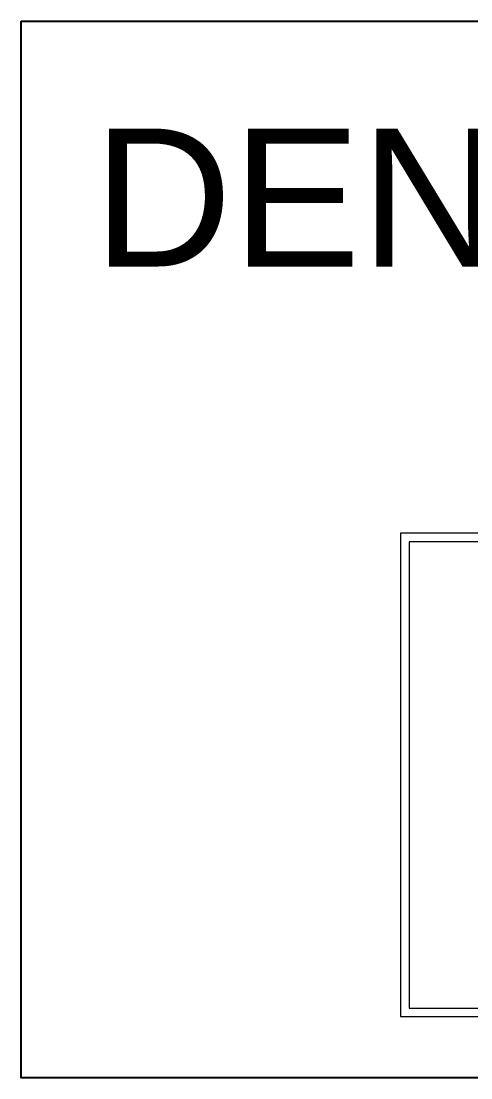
# Model space of a CAD drawing. Header units: inches. Extents: x 3 to 218426, y 2 to 56473.
# Drawn here: x 3 to 22859, y 2 to 53674 of the extents above; entities that cross this region are included whole.
import ezdxf

# ---------------------------------------------------------------- set-up
doc = ezdxf.new("R2010")
doc.units = ezdxf.units.IN
doc.header["$MEASUREMENT"] = 0
doc.linetypes.add('DASHED2', pattern=[0.375, 0.25, -0.125])
doc.layers.add('LEGEND', color=1, linetype='DASHED2', lineweight=50)
doc.layers.add('XR-KOP A3_MOZART$0$KOP-A1$0$A-GRSKOP', color=1, linetype='Continuous', lineweight=5)
doc.styles.get("Standard").update_dxf_attribs({"font": 'arial.ttf'})

# ---------------------------------------------------------------- blocks, each defined once
blk = doc.blocks.new('hsdh')
at = {"layer": 'XR-KOP A3_MOZART$0$KOP-A1$0$A-GRSKOP', "color": 0, "linetype": 'Continuous', "lineweight": 5}
blk.add_lwpolyline([(145480, 82601), (107945, 82601), (107945, 56197), (145480, 56197)], close=True, dxfattribs=at)
at = {"layer": 'XR-KOP A3_MOZART$0$KOP-A1$0$A-GRSKOP', "color": 5, "linetype": 'Continuous', "lineweight": 5}
blk.add_lwpolyline([(145017, 82138), (108409, 82138), (108409, 56660), (145017, 56660)], close=True, dxfattribs=at)

msp = doc.modelspace()

# ---------------------------------------------------------------- linework, layer by layer
msp.add_lwpolyline([(2.7, 53674.3), (218425.9, 53674.3), (218425.9, 1.9), (2.7, 1.9)], close=True)

# ---------------------------------------------------------------- block references
at = {"layer": 'LEGEND', "xscale": 0.929713299578401, "yscale": 0.929713299578401, "zscale": 0.929713299578401}
msp.add_blockref('hsdh', (-81073.6, -49129.2), dxfattribs=at)

# ---------------------------------------------------------------- texts
msp.add_text('DENAH RENCANA DESAIN REV 17 NOV 2025', height=7007.998).set_placement((3660.5, 41211.8))

doc.saveas('drawing.dxf')
